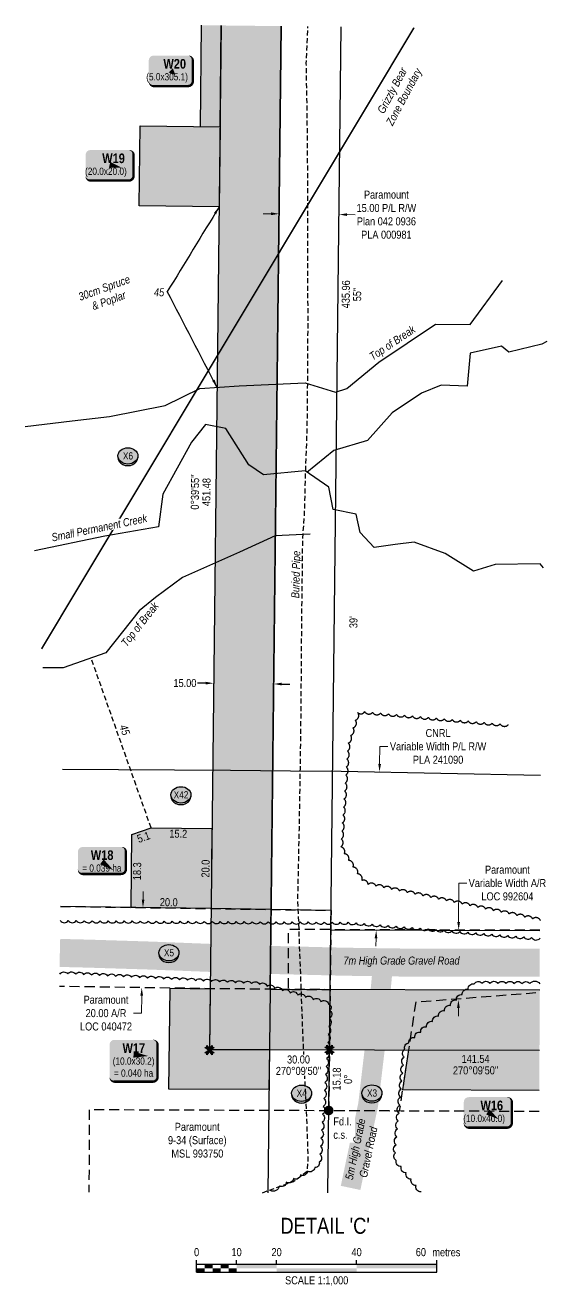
# Model space of a CAD drawing. Extents: x 521099 to 549685, y 6023217 to 6034691.
# Drawn here: x 540025 to 540686, y 6029011 to 6030585 of the extents above; entities that cross this region are included whole.
import ezdxf
from ezdxf.enums import TextEntityAlignment as Align

# ---------------------------------------------------------------- set-up
doc = ezdxf.new("R2010")
doc.units = 0
doc.header["$LTSCALE"] = 5
doc.header["$PDSIZE"] = 0.5
for name, pattern in [('0', [1, 1, 0]), ('DASHDOT2', [12.7, 6.35, -3.175, 0, -3.175]), ('foc-ACCESSROAD', [3.75, 2.5, -1.25]), ('foc-TIELINE', [1.875, 1.25, -0.625]), ('UG_PIPE', [1.875, 1.25, -0.625])]:
    doc.linetypes.add(name, pattern=pattern)
doc.layers.get('Defpoints').update_dxf_attribs({"color": 9})
for name, color, linetype in [('AS-PIPE-UG', 44, 'UG_PIPE'), ('AS-PIPE-UG-T', 44, 'Continuous'), ('AS-ROADS', 254, 'Continuous'), ('AS-WILDLIFE', 131, 'DASHDOT2'), ('DETAIL-T', 7, 'Continuous'), ('F-AR', 190, 'foc-ACCESSROAD'), ('F-RW', 190, 'Continuous'), ('F-WS', 190, 'foc-ACCESSROAD'), ('L-BD', 7, 'Continuous'), ('L-MON', 1, 'Continuous'), ('L-MON-T', 1, 'Continuous'), ('P-CROSSINGS', 250, 'Continuous'), ('P-PROPOSED', 10, 'Continuous'), ('P-PROPOSED-H', 21, 'Continuous'), ('P-TEMP-BLOCKS', 250, 'Continuous'), ('P-TEMP-H', 41, 'Continuous'), ('P-TEMP_WORKSPACE', 46, 'Continuous'), ('P-TXT', 4, 'Continuous'), ('T-BUSH', 110, '0'), ('T-BUSH-T', 110, 'Continuous'), ('T-CREEK', 160, 'Continuous'), ('T-SLOPE', 48, 'Continuous'), ('T-TIE', 201, 'foc-TIELINE'), ('T-WATER-T', 170, 'Continuous')]:
    doc.layers.add(name, color=color, linetype=linetype)
for name, color, linetype, lineweight in [('F-AR-T', 190, 'Continuous', 9), ('F-RW-T', 190, 'Continuous', 9), ('F-WS-T', 190, 'Continuous', 9), ('P-TEMP-T', 46, 'Continuous', 18), ('T-TEXT', 48, 'Continuous', 18), ('T-TIE-T', 201, 'Continuous', 18)]:
    doc.layers.add(name, color=color, linetype=linetype, lineweight=lineweight)
doc.styles.add('240', font='ARIALN.TTF', dxfattribs={"height": 30})
doc.styles.add('80', font='ARIALN.TTF', dxfattribs={"height": 10})
doc.styles.add('80CG', font='ARIALN.TTF', dxfattribs={"height": 10})
doc.styles.add('80L', font='ARIALN.TTF', dxfattribs={"height": 10})
doc.styles.add('80LS', font='ARIALNI.TTF', dxfattribs={"height": 10})
doc.styles.add('BOLD', font='ARIALNB.TTF')
doc.styles.add('Crossing', font='ARIALN.TTF', dxfattribs={"height": 10})
doc.styles.add('foc-LtypeFont', font='ARIALN.TTF', dxfattribs={"height": 7.35})
doc.linetypes.add('foc-TOPO-flowdirection-NOLINE', pattern='A,0,[">",foc-LtypeFont,S=0.3,R=0,X=0,Y=-0.945],-20,[">",foc-LtypeFont,S=0.3,R=0,X=0,Y=-0.945],0', length=20)
doc.dimstyles.new('Compass 5 000', dxfattribs={"dimscale": 5, "dimtxt": 9, "dimasz": 2, "dimexe": 0.2, "dimexo": 0.0625, "dimgap": 0.5, "dimtad": 0, "dimtih": 1, "dimtoh": 1, "dimzin": 0, "dimdsep": 46, "dimtxsty": '80CG', "dimcen": 0.1, "dimse1": 1, "dimse2": 1, "dimclrd": 256, "dimclrt": 256, "dimaunit": 1, "dimadec": 4, "dimazin": 0, "dimtfac": 0.06, "dimtofl": 0, "dimtmove": 0, "dimatfit": 1, "dimfxl": 0.2, "dimtolj": 1, "dimtzin": 0, "dimlwd": -1, "dimarcsym": 0})

# ---------------------------------------------------------------- blocks, each defined once
blk = doc.blocks.new('*U797')
h = blk.add_hatch(color=191)
edge = h.paths.add_edge_path()
edge.add_line((-24, -19.6), (24, -19.6))
edge.add_arc((24, -13.6), 6, 270, 360)
edge.add_line((30, -13.6), (30, 12.5))
edge.add_arc((24, 12.5), 6, 0, 90)
edge.add_line((24, 18.5), (-24, 18.5))
edge.add_arc((-24, 12.5), 6, 90, 180)
edge.add_line((-30, 12.5), (-30, -13.6))
edge.add_arc((-24, -13.6), 6, 180, 270)
at = {"color": 250, "flags": 128}
blk.add_lwpolyline([(-24, -19.6, 3, 3, 0), (24, -19.6, 3, 3, 0.414214), (30, -13.6, 3, 3, 0), (30, 12.5, 3, 0, 0.414214), (24, 18.5, 0, 0, 0), (-24, 18.5, 0, 0, 0.414214), (-30, 12.5, 0, 0, 0), (-30, -13.6, 0, 3, 0.414214)], format="xyseb", close=True, dxfattribs=at)
at = {"flags": 128}
blk.add_lwpolyline([(13.4, -9, 0, 7.5, 0), (0, 0, 0, 0, 0)], format="xyseb", dxfattribs=at)
at = {"color": 250}
for tag, p, height, style in [('TEMP_AREA_W1_001', (-9.2, 2.2), 12, 'BOLD'), ('ENTER_TEXT_001', (-30.7, -12.5), 9, '80')]:
    blk.add_attdef(tag, p, '', height=height, dxfattribs=dict(at, style=style))
blk = doc.blocks.new('*U796')
h = blk.add_hatch(color=191)
edge = h.paths.add_edge_path()
edge.add_line((-24, -33.7), (24, -33.7))
edge.add_arc((24, -27.7), 6, 270, 360)
edge.add_line((30, -27.7), (30, 12.5))
edge.add_arc((24, 12.5), 6, 0, 90)
edge.add_line((24, 18.5), (-24, 18.5))
edge.add_arc((-24, 12.5), 6, 90, 180)
edge.add_line((-30, 12.5), (-30, -27.7))
edge.add_arc((-24, -27.7), 6, 180, 270)
at = {"color": 250, "flags": 128}
blk.add_lwpolyline([(-24, -33.7, 3, 3, 0), (24, -33.7, 3, 3, 0.414214), (30, -27.7, 3, 3, 0), (30, 12.5, 3, 0, 0.414214), (24, 18.5, 0, 0, 0), (-24, 18.5, 0, 0, 0.414214), (-30, 12.5, 0, 0, 0), (-30, -27.7, 0, 3, 0.414214)], format="xyseb", close=True, dxfattribs=at)
at = {"flags": 128}
blk.add_lwpolyline([(18.2, -1.7, 0, 7.5, 0), (0, 0, 0, 0, 0)], format="xyseb", dxfattribs=at)
at = {"color": 250}
for tag, p, height, style in [('TEMP_AREA_W1_001', (-9.2, 2.2), 12, 'BOLD'), ('ENTER_TEXT_001', (-30.7, -12.5), 9, '80')]:
    blk.add_attdef(tag, p, '', height=height, dxfattribs=dict(at, style=style))
blk = doc.blocks.new('*U795')
h = blk.add_hatch(color=191)
edge = h.paths.add_edge_path()
edge.add_line((-24, -15.2), (24, -15.2))
edge.add_arc((24, -9.2), 6, 270, 360)
edge.add_line((30, -9.2), (30, 12.5))
edge.add_arc((24, 12.5), 6, 0, 90)
edge.add_line((24, 18.5), (-24, 18.5))
edge.add_arc((-24, 12.5), 6, 90, 180)
edge.add_line((-30, 12.5), (-30, -9.2))
edge.add_arc((-24, -9.2), 6, 180, 270)
at = {"color": 250, "flags": 128}
blk.add_lwpolyline([(-24, -15.2, 3, 3, 0), (24, -15.2, 3, 3, 0.414214), (30, -9.2, 3, 3, 0), (30, 12.5, 3, 0, 0.414214), (24, 18.5, 0, 0, 0), (-24, 18.5, 0, 0, 0.414214), (-30, 12.5, 0, 0, 0), (-30, -9.2, 0, 3, 0.414214)], format="xyseb", close=True, dxfattribs=at)
at = {"flags": 128}
blk.add_lwpolyline([(14.2, -10.5, 0, 7.5, 0), (0, 0, 0, 0, 0)], format="xyseb", dxfattribs=at)
at = {"color": 250}
for tag, p, height, style in [('TEMP_AREA_W1_001', (-9.2, 2.2), 12, 'BOLD'), ('ENTER_TEXT_001', (-30.7, -12.5), 9, '80')]:
    blk.add_attdef(tag, p, '', height=height, dxfattribs=dict(at, style=style))
blk = doc.blocks.new('*U799')
h = blk.add_hatch(color=191)
edge = h.paths.add_edge_path()
edge.add_line((-24, -19.6), (24, -19.6))
edge.add_arc((24, -13.6), 6, 270, 360)
edge.add_line((30, -13.6), (30, 12.5))
edge.add_arc((24, 12.5), 6, 0, 90)
edge.add_line((24, 18.5), (-24, 18.5))
edge.add_arc((-24, 12.5), 6, 90, 180)
edge.add_line((-30, 12.5), (-30, -13.6))
edge.add_arc((-24, -13.6), 6, 180, 270)
at = {"color": 250, "flags": 128}
blk.add_lwpolyline([(-24, -19.6, 3, 3, 0), (24, -19.6, 3, 3, 0.414214), (30, -13.6, 3, 3, 0), (30, 12.5, 3, 0, 0.414214), (24, 18.5, 0, 0, 0), (-24, 18.5, 0, 0, 0.414214), (-30, 12.5, 0, 0, 0), (-30, -13.6, 0, 3, 0.414214)], format="xyseb", close=True, dxfattribs=at)
at = {"flags": 128}
blk.add_lwpolyline([(15, -3.6, 0, 7.5, 0), (0, 0, 0, 0, 0)], format="xyseb", dxfattribs=at)
at = {"color": 250}
for tag, p, height, style in [('TEMP_AREA_W1_001', (-9.2, 2.2), 12, 'BOLD'), ('ENTER_TEXT_001', (-30.7, -12.5), 9, '80')]:
    blk.add_attdef(tag, p, '', height=height, dxfattribs=dict(at, style=style))
blk = doc.blocks.new('xing2')
h = blk.add_hatch(color=50)
h.dxf.hatch_style = 1
edge = h.paths.add_edge_path()
edge.add_ellipse((0, 0), major_axis=(-12.5, 0), ratio=0.816297, start_angle=0, end_angle=360)
h = blk.add_hatch(color=250)
h.dxf.hatch_style = 1
edge = h.paths.add_edge_path()
edge.add_ellipse((0, -2), major_axis=(-12.5, 0), ratio=0.816297, start_angle=0, end_angle=180)
edge.add_line((12.5, -2), (12.5, 0))
edge.add_ellipse((0, 0), major_axis=(-12.5, 0), ratio=0.816297, start_angle=0, end_angle=180, ccw=False)
edge.add_line((-12.5, 0), (-12.5, -2))
at = {"color": 250}
blk.add_ellipse((0, 0), major_axis=(-12.5, 0), ratio=0.816297, dxfattribs=at)
blk.add_ellipse((0, -2), major_axis=(-12.5, 0), ratio=0.816297, start_param=0, end_param=3.141593, dxfattribs=at)
at = {"color": 250, "style": 'Crossing'}
blk.add_attdef('CROSSING', text='', height=9, dxfattribs=at).set_placement((0.1, 0), align=Align.MIDDLE_CENTER)
at = {"color": 250, "style": 'Crossing', "flags": 1}
for tag, p in [('OWNER', (0.1, -12.5)), ('DESCRIPTION', (0.1, -25.8)), ('LOCATION', (0.1, -39.3)), ('DWG_REF', (0.1, -52.8))]:
    blk.add_attdef(tag, text='', height=9, dxfattribs=at).set_placement(p, align=Align.MIDDLE_CENTER)
blk = doc.blocks.new('TEMP')
h = blk.add_hatch(color=255)
h.dxf.hatch_style = 1
h.paths.add_polyline_path([(-1.15, -0.67), (-0.67, -0.67), (-0.67, -1.15), (0, -0.25), (0.67, -1.15), (0.67, -0.67), (1.15, -0.67), (0.25, 0), (1.15, 0.67), (0.67, 0.67), (0.67, 1.15), (0, 0.25), (-0.67, 1.15), (-0.67, 0.67), (-1.15, 0.67), (-0.25, 0)])
h = blk.add_hatch(color=1)
h.dxf.hatch_style = 1
h.paths.add_polyline_path([(0, 0.08), (-0.57, 0.85), (-0.57, 0.57), (-0.85, 0.57), (-0.08, 0), (-0.85, -0.57), (-0.57, -0.57), (-0.57, -0.85), (0, -0.08), (0.57, -0.85), (0.57, -0.57), (0.85, -0.57), (0.08, 0), (0.85, 0.57), (0.57, 0.57), (0.57, 0.85)])
at = {"color": 1}
for p, q in [((-0.08, 0), (0.08, 0)), ((0, 0.08), (0, -0.08))]:
    blk.add_line(p, q, dxfattribs=at)
at = {"color": 255, "flags": 128}
blk.add_lwpolyline([(-0.25, 0), (-1.15, 0.67), (-0.67, 0.67), (-0.67, 1.15), (0, 0.25), (0.67, 1.15), (0.67, 0.67), (1.15, 0.67), (0.25, 0), (1.15, -0.67), (0.67, -0.67), (0.67, -1.15), (0, -0.25), (-0.67, -1.15), (-0.67, -0.67), (-1.15, -0.67)], close=True, dxfattribs=at)
at = {"color": 1, "flags": 128}
blk.add_lwpolyline([(-0.08, 0), (-0.85, 0.57), (-0.57, 0.57), (-0.57, 0.85), (0, 0.08), (0.57, 0.85), (0.57, 0.57), (0.85, 0.57), (0.08, 0), (0.85, -0.57), (0.57, -0.57), (0.57, -0.85), (0, -0.08), (-0.57, -0.85), (-0.57, -0.57), (-0.85, -0.57)], close=True, dxfattribs=at)
blk = doc.blocks.new('fdia')
at = {"color": 255, "const_width": 1}
blk.add_lwpolyline([(-0.5, 0, 1), (0.5, 0, 1)], format="xyb", close=True, dxfattribs=at)
blk = doc.blocks.new('Fdiaa')
blk.add_blockref('fdia', (0, 0))
blk = doc.blocks.new('fdib')
at = {"color": 1, "const_width": 1.6}
blk.add_lwpolyline([(-0.4, 0, 1), (0.4, 0, 1)], format="xyb", close=True, dxfattribs=at)
at = {"color": 1}
blk.add_circle((0, 0), 0.8, dxfattribs=at)
blk = doc.blocks.new('Fdibb')
blk.add_blockref('fdib', (0, 0))
blk = doc.blocks.new('fdicc')
for name in ['Fdibb', 'Fdiaa']:
    blk.add_blockref(name, (0, 0))
blk = doc.blocks.new('FDI')
blk.add_blockref('fdicc', (0, 0))
blk = doc.blocks.new('*D794')
at = {"layer": 'Defpoints', "color": 0, "linetype": 'Continuous', "transparency": 16777216}
for p in [(540417.6, 6030348.7), (540341.6, 6030263.5), (540416.6, 6030262.6)]:
    blk.add_point(p, dxfattribs=at)
at = {"layer": 'F-RW-T', "transparency": 16777216}
for p, q in [((540332.6, 6030349.7), (540322.6, 6030349.8)), ((540427.6, 6030348.6), (540437.6, 6030348.5))]:
    blk.add_line(p, q, dxfattribs=at)
at = {"layer": 'F-RW-T', "linetype": 'Continuous', "transparency": 16777216}
for points in [[(540332.6, 6030351.4), (540332.6, 6030348), (540342.6, 6030349.6)], [(540427.6, 6030350.3), (540427.5, 6030346.9), (540417.6, 6030348.7)]]:
    blk.add_solid(points, dxfattribs=at)
at = {"layer": 'F-RW-T', "linetype": 'Continuous', "transparency": 16777216, "insert": (540476.6, 6030348.5), "char_height": 10, "attachment_point": 5, "style": '80CG'}
blk.add_mtext('\\A1;Paramount\\P15.00 P/L R/W\\PPlan 042 0936\\PPLA 000981', dxfattribs=at)
blk = doc.blocks.new('*D798')
at = {"layer": 'Defpoints', "color": 0, "linetype": 'Continuous', "transparency": 16777216}
for p in [(540142.5, 6029483.8), (540141, 6029383.8), (540171, 6029383.4)]:
    blk.add_point(p, dxfattribs=at)
at = {"layer": 'F-AR-T', "transparency": 16777216}
for p, q in [((540172.6, 6029493.3), (540172.8, 6029503.3)), ((540170.9, 6029373.4), (540170.6, 6029351.6)), ((540170.6, 6029351.6), (540160.6, 6029351.6))]:
    blk.add_line(p, q, dxfattribs=at)
at = {"layer": 'F-AR-T', "linetype": 'Continuous', "transparency": 16777216}
for points in [[(540171, 6029493.4), (540174.3, 6029493.3), (540172.5, 6029483.3)], [(540169.2, 6029373.4), (540172.6, 6029373.4), (540171, 6029383.4)]]:
    blk.add_solid(points, dxfattribs=at)
at = {"layer": 'F-AR-T', "linetype": 'Continuous', "transparency": 16777216, "insert": (540126.3, 6029351.6), "char_height": 10, "attachment_point": 5, "style": '80CG'}
blk.add_mtext('\\A1;Paramount\\P20.00 A/R\\PLOC 040472', dxfattribs=at)
blk = doc.blocks.new('*U800')
h = blk.add_hatch(color=191)
edge = h.paths.add_edge_path()
edge.add_line((-21.5, -19.6), (21.5, -19.6))
edge.add_arc((21.5, -13.6), 6, 270, 360)
edge.add_line((27.5, -13.6), (27.5, 12.5))
edge.add_arc((21.5, 12.5), 6, 0, 90)
edge.add_line((21.5, 18.5), (-21.5, 18.5))
edge.add_arc((-21.5, 12.5), 6, 90, 180)
edge.add_line((-27.5, 12.5), (-27.5, -13.6))
edge.add_arc((-21.5, -13.6), 6, 180, 270)
at = {"color": 250, "flags": 128}
blk.add_lwpolyline([(-21.5, -19.6, 3, 3, 0), (21.5, -19.6, 3, 3, 0.414214), (27.5, -13.6, 3, 3, 0), (27.5, 12.5, 3, 0, 0.414214), (21.5, 18.5, 0, 0, 0), (-21.5, 18.5, 0, 0, 0.414214), (-27.5, 12.5, 0, 0, 0), (-27.5, -13.6, 0, 3, 0.414214)], format="xyseb", close=True, dxfattribs=at)
at = {"flags": 128}
blk.add_lwpolyline([(5.6, -5.8, 0, 7.5, 0), (0, 0, 0, 0, 0)], format="xyseb", dxfattribs=at)
at = {"color": 250}
for tag, p, height, style in [('TEMP_AREA_W1_001', (-9.2, 2.2), 12, 'BOLD'), ('ENTER_TEXT_001', (-30.7, -12.5), 9, '80')]:
    blk.add_attdef(tag, p, '', height=height, dxfattribs=dict(at, style=style))
blk = doc.blocks.new('*D801')
at = {"layer": 'Defpoints', "color": 0, "linetype": 'Continuous', "transparency": 16777216}
for p in [(540260.8, 6029763.5), (540261, 6029773.3), (540335.9, 6029772.4)]:
    blk.add_point(p, dxfattribs=at)
at = {"layer": 'P-TXT', "transparency": 16777216}
for p, q in [((540250.8, 6029763.6), (540240.8, 6029763.7)), ((540345.8, 6029762.5), (540355.8, 6029762.4))]:
    blk.add_line(p, q, dxfattribs=at)
at = {"layer": 'P-TXT', "linetype": 'Continuous', "transparency": 16777216}
for points in [[(540250.9, 6029765.3), (540250.8, 6029762), (540260.8, 6029763.5)], [(540345.8, 6029764.2), (540345.8, 6029760.8), (540335.8, 6029762.6)]]:
    blk.add_solid(points, dxfattribs=at)
at = {"layer": 'P-TXT', "linetype": 'Continuous', "transparency": 16777216, "insert": (540224.9, 6029763.7), "char_height": 10, "attachment_point": 5, "style": '80CG'}
blk.add_mtext('\\A1;15.00', dxfattribs=at)
blk = doc.blocks.new('*D802')
at = {"layer": 'Defpoints', "color": 0, "linetype": 'Continuous', "transparency": 16777216}
for p in [(540546.1, 6029455.4), (540566.9, 6029455.4), (540545.9, 6029368.1)]:
    blk.add_point(p, dxfattribs=at)
at = {"layer": 'F-AR-T', "transparency": 16777216}
for p, q in [((540566.9, 6029465.4), (540567, 6029514)), ((540567, 6029514), (540577, 6029514)), ((540566.6, 6029358), (540566.6, 6029348))]:
    blk.add_line(p, q, dxfattribs=at)
at = {"layer": 'F-AR-T', "linetype": 'Continuous', "transparency": 16777216}
for points in [[(540565.2, 6029465.4), (540568.6, 6029465.4), (540566.9, 6029455.4)], [(540564.9, 6029358), (540568.3, 6029358), (540566.6, 6029368)]]:
    blk.add_solid(points, dxfattribs=at)
at = {"layer": 'F-AR-T', "linetype": 'Continuous', "transparency": 16777216, "insert": (540627.8, 6029514), "char_height": 10, "attachment_point": 5, "style": '80CG'}
blk.add_mtext('\\A1;Paramount\\PVariable Width A/R\\PLOC 992604', dxfattribs=at)
blk = doc.blocks.new('*U320')
at = {"color": 0}
for p, q in [((-150, 0), (-150, 15)), ((-150, 10), (150.2, 10)), ((-150, 0), (150.2, 0)), ((-100, 10), (-100, 15)), ((-50, 10), (-50, 15)), ((50, 10), (50, 15)), ((150.2, 0), (150.2, 15))]:
    blk.add_line(p, q, dxfattribs=at)
for points in [[(-150, 5), (-140, 5), (-150, 0), (-140, 0)], [(-140, 10), (-130, 10), (-140, 5), (-130, 5)], [(-130, 5), (-120, 5), (-130, 0), (-120, 0)], [(-120, 10), (-110, 10), (-120, 5), (-110, 5)], [(-110, 5), (-100, 5), (-110, 0), (-100, 0)], [(-100, 10), (-50, 10), (-100, 5), (-50, 5)], [(-50, 5), (50, 5), (-50, 0), (50, 0)], [(50, 10), (150.2, 10), (50, 5), (150.2, 5)]]:
    blk.add_solid(points, dxfattribs=at)
at = {"color": 0, "style": '80'}
blk.add_text('metres', height=10, dxfattribs=at).set_placement((162.2, 20), align=Align.CENTER)
at = {"color": 0, "char_height": 10, "style": '80'}
for s, insert, attachment_point in [('0', (-150, 30.2), 2), ('10', (-100, 30.2), 2), ('20', (-50, 30.2), 2), ('40', (50, 30.2), 2), ('60', (136.7, 30.2), 3), ('SCALE 1:1,000', (0.1, -5), 2)]:
    blk.add_mtext(s, dxfattribs=dict(at, insert=insert, attachment_point=attachment_point))
blk = doc.blocks.new('*D942')
at = {"layer": 'Defpoints', "color": 0, "transparency": 16777216}
for p in [(540466, 6029652.9), (540468, 6029652.9), (540461.9, 6029455.2)]:
    blk.add_point(p, dxfattribs=at)
at = {"layer": 'F-RW-T', "transparency": 16777216}
for p, q in [((540468.2, 6029662.9), (540468.6, 6029684.6)), ((540468.6, 6029684.6), (540478.6, 6029684.6)), ((540463.7, 6029445.1), (540463.5, 6029435.1))]:
    blk.add_line(p, q, dxfattribs=at)
for points in [[(540466.5, 6029662.9), (540469.9, 6029662.8), (540468, 6029652.9)], [(540462, 6029445.2), (540465.3, 6029445.1), (540463.9, 6029455.1)]]:
    blk.add_solid(points, dxfattribs=at)
at = {"layer": 'F-RW-T', "transparency": 16777216, "insert": (540541.2, 6029684.6), "char_height": 10, "attachment_point": 5, "style": '80CG'}
blk.add_mtext('\\A1;CNRL\\PVariable Width P/L R/W\\PPLA 241090', dxfattribs=at)

msp = doc.modelspace()

# ---------------------------------------------------------------- hatches: boundary and pattern name
at = {"layer": 'P-TEMP-H'}
h = msp.add_hatch(color=256, dxfattribs=at)
h.dxf.hatch_style = 1
h.paths.add_polyline_path([(540270.373, 6030584.813), (540245.387, 6030585.103), (540243.92, 6030458.643), (540268.905, 6030458.353)])
h = msp.add_hatch(color=256, dxfattribs=at)
h.dxf.hatch_style = 1
h.paths.add_polyline_path([(540267.745, 6030358.412), (540167.804, 6030359.572), (540168.964, 6030459.513), (540268.905, 6030458.353)])
h = msp.add_hatch(color=256, dxfattribs=at)
h.dxf.hatch_style = 1
h.paths.add_polyline_path([(540257.577, 6029482.175), (540157.636, 6029483.335), (540158.694, 6029574.516), (540182.684, 6029582.999), (540258.737, 6029582.117)])
h = msp.add_hatch(color=256, dxfattribs=at)
h.dxf.hatch_style = 1
h.paths.add_polyline_path([(540256.416, 6029382.159), (540255.537, 6029306.357), (540330.5, 6029306.142), (540329.92, 6029256.17), (540204.981, 6029256.528), (540206.447, 6029382.888)])
h = msp.add_hatch(color=256, dxfattribs=at)
h.dxf.hatch_style = 1
h.paths.add_polyline_path([(540667.69, 6029255.201), (540667.874, 6029305.176), (540504.658, 6029305.644), (540497.101, 6029255.691)])

# ---------------------------------------------------------------- linework, layer by layer
at = {"layer": 'AS-PIPE-UG', "flags": 128}
msp.add_lwpolyline([(540321.704, 6029127.444), (540360.599, 6029141.512), (540377.784, 6029154.282), (540379.084, 6029171.237), (540377.074, 6029222.427), (540372.574, 6029319.877), (540366.009, 6029495.162), (540367.889, 6029580.757), (540369.134, 6029656.622), (540370.059, 6029727.952), (540370.904, 6029838.342), (540372.159, 6029943.997), (540374.389, 6029975.207), (540375.554, 6030022.422), (540377.749, 6030082.042), (540378.254, 6030131.277), (540378.804, 6030220.727), (540378.369, 6030289.377), (540378.594, 6030373.582), (540377.709, 6030472.907), (540376.579, 6030537.367), (540378.483, 6030583.558)], dxfattribs=at)
at = {"layer": 'AS-ROADS', "flags": 128}
for points, const_width in [([(540068.654, 6029426.791), (540104.964, 6029425.892), (540182.749, 6029423.447), (540263.579, 6029420.322), (540343.344, 6029417.762), (540425.454, 6029415.792), (540511.459, 6029414.567), (540608.989, 6029414.667), (540668.278, 6029414.66)], 34.982), ([(540472.739, 6029415.872), (540464.284, 6029325.547), (540453.889, 6029237.567), (540431.909, 6029133.397)], 24.987)]:
    msp.add_lwpolyline(points, dxfattribs=dict(at, const_width=const_width))
at = {"layer": 'AS-WILDLIFE', "const_width": 1.999, "flags": 128}
msp.add_lwpolyline([(540045.812, 6029806.435), (540511.162, 6030582.018)], dxfattribs=at)
at = {"layer": 'F-AR', "flags": 128}
msp.add_lwpolyline([(540069.5, 6029484.843), (540407.483, 6029479.915), (540406.334, 6029380.887), (540256.416, 6029382.159), (540206.447, 6029382.888), (540068.043, 6029384.906)], dxfattribs=at)
at = {"layer": 'F-RW', "flags": 128}
msp.add_lwpolyline([(540403.389, 6029127.143), (540420.285, 6030583.073)], dxfattribs=at)
at = {"layer": 'F-RW'}
for points in [[(540072.002, 6029656.426), (540281.679, 6029654.884), (540356.634, 6029654.335), (540420.28, 6029653.866), (540669.142, 6029648.71)], [(540668.425, 6029454.571), (540407.198, 6029455.33), (540407.483, 6029479.915), (540257.77, 6029482.175), (540069.5, 6029484.843)]]:
    msp.add_lwpolyline(points, dxfattribs=at)
at = {"layer": 'F-WS', "flags": 128}
msp.add_lwpolyline([(540105.389, 6029230.839), (540105.01, 6029128.244)], dxfattribs=at)
at = {"layer": 'P-PROPOSED', "flags": 128}
msp.add_lwpolyline([(540668.151, 6029380.137), (540331.37, 6029381.101), (540345.329, 6030583.943)], dxfattribs=at)
at = {"layer": 'P-TEMP_WORKSPACE', "flags": 128}
for points in [[(540245.387, 6030585.103), (540243.92, 6030458.643), (540268.905, 6030458.353), (540270.373, 6030584.813)], [(540406.019, 6029305.497), (540405.459, 6029305.498)], [(540667.69, 6029255.201), (540497.101, 6029255.691), (540504.658, 6029305.644), (540667.874, 6029305.176)]]:
    msp.add_lwpolyline(points, dxfattribs=at)
for points in [[(540267.745, 6030358.412), (540167.804, 6030359.572), (540168.964, 6030459.513), (540268.905, 6030458.353)], [(540257.577, 6029482.175), (540157.636, 6029483.335), (540158.694, 6029574.516), (540182.684, 6029582.999), (540258.737, 6029582.117)], [(540257.577, 6029482.175), (540157.636, 6029483.335), (540158.694, 6029574.516), (540182.684, 6029582.999), (540258.737, 6029582.117)], [(540256.416, 6029382.159), (540255.537, 6029306.357), (540330.5, 6029306.142), (540329.92, 6029256.17), (540204.981, 6029256.528), (540206.447, 6029382.888)]]:
    msp.add_lwpolyline(points, close=True, dxfattribs=at)
at = {"layer": 'T-BUSH', "flags": 128}
msp.add_lwpolyline([(540669.076, 6029467.233, 0.52056705), (540659.293, 6029469.282, 0.52056705), (540649.511, 6029471.331, 0.52056705), (540639.728, 6029473.38, 0.52056705), (540629.946, 6029475.428, 0.52056705), (540620.163, 6029477.477, 0.52056705), (540610.381, 6029479.526, 0.52056705), (540600.598, 6029481.575, 0.52056705), (540590.816, 6029483.624, 0.52056705), (540581.033, 6029485.673, 0.52056705), (540571.251, 6029487.722, 0.52056705), (540561.468, 6029489.771, 0.52056705), (540551.686, 6029491.82, 0.52056705), (540541.903, 6029493.869, 0.52056705), (540532.12, 6029495.918, 0.52056705), (540522.338, 6029497.967, 0.52056705), (540512.555, 6029500.016, 0.52056705), (540502.773, 6029502.065, 0.52056705), (540492.99, 6029504.114, 0.52056705), (540483.208, 6029506.163, 0.52056705), (540473.425, 6029508.212, 0.52056705), (540463.643, 6029510.261, 0.52056705), (540453.86, 6029512.31, 0.52056705), (540446.018, 6029517.216, 0.52056705), (540440.508, 6029525.555, 0.52056705), (540434.998, 6029533.893, 0.52056705), (540429.488, 6029542.232, 0.52056705), (540423.978, 6029550.571, 0.52056705), (540419.575, 6029559.201, 0.52056705), (540420.271, 6029569.171, 0.52056705), (540420.968, 6029579.142, 0.52056705), (540421.664, 6029589.112, 0.52056705), (540422.36, 6029599.083, 0.52056705), (540423.057, 6029609.053, 0.52056705), (540423.753, 6029619.024, 0.52056705), (540424.45, 6029628.994, 0.52056705), (540425.146, 6029638.965, 0.52056705), (540425.843, 6029648.935, 0.52056705), (540426.539, 6029658.906, 0.52056705), (540427.235, 6029668.876, 0.52056705), (540427.932, 6029678.847, 0.52056705), (540428.965, 6029688.754, 0.52056705), (540431.942, 6029698.295, 0.52056705), (540434.919, 6029707.837, 0.52056705), (540437.895, 6029717.378, 0.52056705), (540440.872, 6029726.919, 0.52056705), (540449.46, 6029728.066, 0.52056705), (540459.414, 6029727.168, 0.52056705), (540469.368, 6029726.27, 0.52056705), (540479.323, 6029725.373, 0.52056705), (540489.277, 6029724.475, 0.52056705), (540499.232, 6029723.577, 0.52056705), (540509.186, 6029722.679, 0.52056705), (540519.14, 6029721.781, 0.52056705), (540529.095, 6029720.883, 0.52056705), (540539.049, 6029719.985, 0.52056705), (540549.004, 6029719.087, 0.52056705), (540558.958, 6029718.19, 0.52056705), (540568.912, 6029717.292, 0.52056705), (540578.867, 6029716.394, 0.52056705), (540588.821, 6029715.496, 0.52056705), (540598.776, 6029714.598, 0.52056705), (540608.73, 6029713.7, 0.52056705), (540618.684, 6029712.802, 0.52056705), (540628.959, 6029711.876, 0.52056705)], format="xyb", dxfattribs=at)
at = {"layer": 'T-BUSH', "linetype": 'Continuous', "flags": 128}
for points in [[(540069.216, 6029467.195, 0.52056705), (540079.211, 6029467.138, 0.52056705), (540089.206, 6029467.08, 0.52056705), (540099.2, 6029467.022, 0.52056705), (540109.195, 6029466.965, 0.52056705), (540119.19, 6029466.907, 0.52056705), (540129.184, 6029466.85, 0.52056705), (540139.179, 6029466.792, 0.52056705), (540149.174, 6029466.735, 0.52056705), (540159.168, 6029466.677, 0.52056705), (540169.163, 6029466.62, 0.52056705), (540179.158, 6029466.562, 0.52056705), (540189.152, 6029466.505, 0.52056705), (540199.147, 6029466.447, 0.52056705), (540209.142, 6029466.389, 0.52056705), (540219.136, 6029466.332, 0.52056705), (540229.131, 6029466.274, 0.52056705), (540239.126, 6029466.217, 0.52056705), (540249.12, 6029466.159, 0.52056705), (540259.115, 6029466.102, 0.52056705), (540269.109, 6029466.044, 0.52056705), (540279.104, 6029465.987, 0.52056705), (540289.099, 6029465.929, 0.52056705), (540299.093, 6029465.872, 0.52056705), (540309.088, 6029465.814, 0.52056705), (540319.083, 6029465.756, 0.52056705), (540329.077, 6029465.699, 0.52056705), (540339.072, 6029465.641, 0.52056705), (540349.067, 6029465.584, 0.52056705), (540359.061, 6029465.526, 0.52056705), (540369.056, 6029465.469, 0.52056705), (540379.051, 6029465.411, 0.52056705), (540389.045, 6029465.354, 0.52056705), (540399.04, 6029465.296, 0.52056705), (540409.035, 6029465.239, 0.52056705), (540419.029, 6029465.181, 0.52056705), (540429.024, 6029465.123, 0.52056705), (540438.992, 6029464.473, 0.52056705), (540448.952, 6029463.636, 0.52056705), (540458.911, 6029462.799, 0.52056705), (540468.871, 6029461.962, 0.52056705), (540478.831, 6029461.125, 0.52056705), (540488.79, 6029460.288, 0.52056705), (540498.75, 6029459.451, 0.52056705), (540508.71, 6029458.614, 0.52056705), (540518.67, 6029457.777, 0.52056705), (540528.629, 6029456.94, 0.52056705), (540538.589, 6029456.103, 0.52056705), (540548.549, 6029455.266, 0.52056705), (540558.508, 6029454.429, 0.52056705), (540568.468, 6029453.591, 0.52056705), (540578.428, 6029452.754, 0.52056705), (540588.387, 6029451.917, 0.52056705), (540598.347, 6029451.08, 0.52056705), (540608.307, 6029450.243, 0.52056705), (540618.267, 6029449.406, 0.52056705), (540628.226, 6029448.569, 0.52056705), (540638.186, 6029447.732, 0.52056705), (540648.146, 6029446.895, 0.52056705), (540658.105, 6029446.058, 0.52056705), (540668.631, 6029445.173, 0.52056705)], [(540519.922, 6029128.578, -0.52056705), (540513.733, 6029136.427, -0.52056705), (540507.545, 6029144.275, -0.52056705), (540501.356, 6029152.124, -0.52056705), (540495.168, 6029159.972, -0.52056705), (540488.979, 6029167.821, -0.52056705), (540487.789, 6029177.15, -0.52056705), (540488.705, 6029187.102, -0.52056705), (540489.622, 6029197.055, -0.52056705), (540490.538, 6029207.008, -0.52056705), (540491.454, 6029216.96, -0.52056705), (540492.371, 6029226.913, -0.52056705), (540493.287, 6029236.866, -0.52056705), (540494.204, 6029246.819, -0.52056705), (540495.12, 6029256.771, -0.52056705), (540496.037, 6029266.724, -0.52056705), (540496.953, 6029276.677, -0.52056705), (540497.869, 6029286.629, -0.52056705), (540498.786, 6029296.582, -0.52056705), (540499.702, 6029306.535, -0.52056705), (540504.611, 6029314.486, -0.52056705), (540512.037, 6029321.176, -0.52056705), (540519.463, 6029327.865, -0.52056705), (540526.889, 6029334.555, -0.52056705), (540534.316, 6029341.244, -0.52056705), (540541.742, 6029347.934, -0.52056705), (540549.168, 6029354.623, -0.52056705), (540556.594, 6029361.312, -0.52056705), (540564.02, 6029368.002, -0.52056705), (540571.446, 6029374.691, -0.52056705), (540578.872, 6029381.381, -0.52056705), (540586.299, 6029388.07, -0.52056705), (540595.973, 6029388.843, -0.52056705), (540605.967, 6029388.772, -0.52056705), (540615.962, 6029388.701, -0.52056705), (540625.956, 6029388.629, -0.52056705), (540635.951, 6029388.558, -0.52056705), (540645.945, 6029388.487, -0.52056705), (540655.94, 6029388.416, -0.52056705), (540668.171, 6029388.329, -0.52056705)]]:
    msp.add_lwpolyline(points, format="xyb", dxfattribs=at)
at = {"layer": 'T-CREEK', "elevation": 4280.815, "flags": 128}
msp.add_lwpolyline([(540677.029, 6030190.286), (540670.864, 6030186.882), (540629.674, 6030177.052), (540620.429, 6030184.437), (540581.294, 6030175.692), (540577.459, 6030134.307), (540544.849, 6030135.492), (540520.354, 6030125.822), (540484.019, 6030101.297), (540452.939, 6030066.497), (540410.804, 6030053.932), (540377.129, 6030026.762)], dxfattribs=at)
at = {"layer": 'T-CREEK', "linetype": 'foc-TOPO-flowdirection-NOLINE', "elevation": 4280.815, "flags": 128}
msp.add_lwpolyline([(540677.029, 6030190.286), (540670.864, 6030186.882), (540629.674, 6030177.052), (540620.429, 6030184.437), (540581.294, 6030175.692), (540577.459, 6030134.307), (540544.849, 6030135.492), (540520.354, 6030125.822), (540484.019, 6030101.297), (540452.939, 6030066.497), (540410.804, 6030053.932), (540377.129, 6030026.762)], dxfattribs=at)
at = {"layer": 'T-CREEK', "linetype": 'foc-TOPO-flowdirection-NOLINE', "flags": 128}
msp.add_lwpolyline([(540672.845, 6029907.444), (540668.844, 6029912.517), (540612.664, 6029911.637), (540585.249, 6029903.447), (540550.134, 6029925.512), (540511.249, 6029939.557), (540487.474, 6029936.597), (540461.539, 6029932.817), (540443.949, 6029951.647), (540439.019, 6029974.577), (540410.169, 6029980.457), (540404.724, 6030008.452), (540375.244, 6030028.587), (540323.279, 6030023.862), (540304.909, 6030036.032), (540276.029, 6030081.372), (540250.424, 6030086.407), (540233.204, 6030064.342), (540197.354, 6029999.377), (540192.039, 6029958.827), (540124.915, 6029947.159), (540036.786, 6029928.983)], dxfattribs=at)
at = {"layer": 'T-CREEK', "flags": 128}
msp.add_lwpolyline([(540672.845, 6029907.444), (540668.844, 6029912.517), (540612.664, 6029911.637), (540585.249, 6029903.447), (540550.134, 6029925.512), (540511.249, 6029939.557), (540487.474, 6029936.597), (540461.539, 6029932.817), (540443.949, 6029951.647), (540439.019, 6029974.577), (540410.169, 6029980.457), (540404.724, 6030008.452), (540375.244, 6030028.587), (540323.279, 6030023.862), (540304.909, 6030036.032), (540276.029, 6030081.372), (540250.424, 6030086.407), (540233.204, 6030064.342), (540197.354, 6029999.377), (540192.039, 6029958.827), (540124.915, 6029947.159), (540036.786, 6029928.983)], dxfattribs=at)
at = {"layer": 'T-SLOPE', "flags": 128}
for points in [[(540025.365, 6030084.037), (540083.999, 6030091.312), (540130.829, 6030096.427), (540200.269, 6030110.212), (540243.649, 6030131.592), (540292.534, 6030134.637), (540375.149, 6030138.617), (540413.064, 6030126.952), (540427.256, 6030131.473), (540467.045, 6030164.253), (540537.893, 6030211.821), (540581.288, 6030211.269), (540621.488, 6030266.381)], [(540381.234, 6029949.697), (540337.584, 6029947.562), (540293.254, 6029927.022), (540221.974, 6029895.552), (540188.044, 6029870.757), (540167.844, 6029854.117), (540126.149, 6029801.537), (540072.814, 6029782.677), (540047.555, 6029782.776)]]:
    msp.add_lwpolyline(points, dxfattribs=at)
at = {"layer": 'T-TIE'}
msp.add_line((540182.684, 6029582.999), (540107.711, 6029795.017), dxfattribs=at)

# ---------------------------------------------------------------- block references
at = {"layer": 'DETAIL-T', "linetype": 'Continuous', "xscale": 0.99948145, "yscale": 0.99948145, "zscale": 0.99948145}
msp.add_blockref('*U320', (540389.441, 6029028.035), dxfattribs=at)
at = {"layer": 'L-MON', "color": 5, "xscale": 5, "yscale": 5, "zscale": 5}
msp.add_blockref('TEMP', (540255.526, 6029305.487), dxfattribs=at)
at = {"layer": 'P-CROSSINGS'}
for p, values in [((540153.669, 6030047.4), {'CROSSING': 'X6'}), ((540204.896, 6029426.971), {'CROSSING': 'X5'}), ((540370.692, 6029251.566), {'CROSSING': 'X4'}), ((540458.585, 6029251.851), {'CROSSING': 'X3'})]:
    msp.add_blockref('xing2', p, dxfattribs=at).add_auto_attribs(values)
at = {"layer": 'P-CROSSINGS', "color": 3, "xscale": 0.99948145, "yscale": 0.99948145, "zscale": 0.99948145}
msp.add_blockref('xing2', (540219.925, 6029624.169), dxfattribs=at).add_auto_attribs({'CROSSING': 'X42'})
at = {"layer": 'P-TEMP-BLOCKS', "xscale": 0.99948145, "yscale": 0.99948145, "zscale": 0.99948145}
msp.add_blockref('*U800', (540207.259, 6030528.705), dxfattribs=at).add_auto_attribs({'TEMP_AREA_W1_001': 'W20', 'ENTER_TEXT_001': '(5.0x305.1)'})
at = {"layer": 'P-TEMP-BLOCKS'}
for name, p, values in [('*U799', (540130.822, 6030410.744), {'TEMP_AREA_W1_001': 'W19', 'ENTER_TEXT_001': '(20.0x20.0)'}), ('*U797', (540603.342, 6029228.196), {'TEMP_AREA_W1_001': 'W16', 'ENTER_TEXT_001': '(10.0x40.0)'})]:
    msp.add_blockref(name, p, dxfattribs=at).add_auto_attribs(values)
ref = msp.add_blockref('*U795', (540121.191, 6029540.572), dxfattribs=at)
ref.add_attrib('TEMP_AREA_W1_001', 'W18', (540107.341, 6029542.918), dxfattribs={"layer": '0', "color": 250, "height": 12, "style": 'BOLD'})
ref.add_attrib('ENTER_TEXT_001', '= 0.039 ha', (540096.622, 6029528.218), dxfattribs={"layer": '0', "color": 250, "height": 9, "style": '80'})
ref = msp.add_blockref('*U796', (540160.802, 6029299.758), dxfattribs=at)
ref.add_attrib('TEMP_AREA_W1_001', 'W17', (540146.956, 6029302.002), dxfattribs={"layer": '0', "color": 250, "height": 12, "style": 'BOLD'})
ref.add_attrib('ENTER_TEXT_001', '(10.0x30.2)', (540134.726, 6029287.288), dxfattribs={"layer": '0', "color": 250, "height": 9, "style": '80'})
ref.add_attrib('ENTER_TEXT_002', '= 0.040 ha', (540136.233, 6029272.251), dxfattribs={"layer": '0', "color": 250, "height": 9, "style": '80'})

# ---------------------------------------------------------------- texts
at = {"layer": 'AS-PIPE-UG-T', "insert": (540357.664, 6029869.842), "char_height": 9.99481, "attachment_point": 1, "rotation": 88.58655, "style": '80L'}
msp.add_mtext_dynamic_manual_height_columns('{\\fArial Narrow|b0|i1|c0|p34;Buried Pipe}', width=59.00527, gutter_width=49.974, heights=[0], dxfattribs=at)
at = {"layer": 'AS-WILDLIFE', "insert": (540492.425, 6030499.009), "char_height": 10, "attachment_point": 5, "rotation": 61.899973, "style": '240'}
msp.add_mtext_dynamic_manual_height_columns('{\\fArial Narrow|b0|i1|c0|p34;Grizzly Bear\\PZone Boundary}', width=79.13138, gutter_width=224.883, heights=[0], dxfattribs=at)
at = {"layer": 'DETAIL-T', "color": 3, "insert": (540400.095, 6029085.953), "char_height": 19.9896, "width": 223.74194, "attachment_point": 5, "style": '80CG'}
msp.add_mtext("DETAIL 'C'", dxfattribs=at)
at = {"layer": 'F-WS-T', "insert": (540203.483, 6029214.661), "char_height": 9.99481, "width": 72.58622, "attachment_point": 1, "style": '80L'}
msp.add_mtext('\\pi8.7631;Paramount\\P\\pi0.27837;9-34 (Surface)\\P\\pi4.5361;MSL 993750', dxfattribs=at)
at = {"layer": 'L-BD', "linetype": 'Continuous', "style": '80L'}
for s, p in [('435.96', (540425.917, 6030249.136)), ("55''", (540440.158, 6030248.97)), ("39'", (540435.409, 6029839.748)), ('15.18', (540414.547, 6029269.358)), ('0°', (540428.788, 6029269.192))]:
    msp.add_text(s, height=9.9948, rotation=89.3321, dxfattribs=at).set_placement(p, align=Align.MIDDLE)
at = {"layer": 'L-BD', "style": '80L'}
for s, height, rotation, p in [('451.48', 9.9948, 89.3351, (540251.764, 6030002.172)), ('141.54', 9.9948, 0.1584, (540588.073, 6029294.395)), ("270°09'50''", 9.99481, 0.1584, (540588.113, 6029280.153))]:
    msp.add_text(s, height=height, rotation=rotation, dxfattribs=at).set_placement(p, align=Align.MIDDLE)
at = {"layer": 'L-BD', "insert": (540232.46, 6030002.341), "char_height": 9.9948, "width": 44.46663, "attachment_point": 2, "rotation": 89.3351, "style": '80L'}
msp.add_mtext("0°39'55''", dxfattribs=at)
at = {"layer": 'P-TEMP-T', "linetype": 'Continuous', "style": '80L'}
for s, rotation, p in [('5.1', 19.474305, (540173.224, 6029571.29)), ('15.2', 359.335126, (540216.618, 6029575.655)), ('20.0', 89.335126, (540250.646, 6029532.061)), ('18.3', 89.335126, (540165.142, 6029528.781)), ('20.0', 359.246909, (540204.738, 6029490.132))]:
    msp.add_text(s, height=9.9948, rotation=rotation, dxfattribs=at).set_placement(p, align=Align.MIDDLE)
at = {"layer": 'T-BUSH-T', "insert": (540122.348, 6030261.823), "char_height": 9.99481, "width": 67.27513, "attachment_point": 2, "rotation": 20, "style": '80LS'}
msp.add_mtext('30cm Spruce & Poplar', dxfattribs=at)
at = {"layer": 'T-TEXT', "linetype": 'Continuous', "char_height": 9.99481, "attachment_point": 1, "style": '80L'}
for insert, rotation in [((540453.957, 6030174.445), 33.877867), ((540144.288, 6029814.476), 51.586212)]:
    msp.add_mtext_dynamic_manual_height_columns('{\\fArial Narrow|b0|i1|c0|p34;Top of Break}', width=66.26617, gutter_width=49.974, heights=[0], dxfattribs=dict(at, insert=insert, rotation=rotation))
at = {"layer": 'T-TEXT', "linetype": 'Continuous', "insert": (540422.951, 6029422.223), "char_height": 9.99481, "attachment_point": 1, "style": '80L'}
msp.add_mtext_dynamic_manual_height_columns('{\\fArial Narrow|b0|i1|c0|p34;7m High Grade Gravel Road}', width=145.76107, gutter_width=49.974, heights=[0], dxfattribs=at)
at = {"layer": 'T-TIE-T', "insert": (540186.249, 6030256.659), "char_height": 9.99481, "attachment_point": 1, "style": '80L'}
msp.add_mtext_dynamic_manual_height_columns('{\\fArial Narrow|b0|i1|c0|p34;45}', width=13.01958, gutter_width=249.87, heights=[0], dxfattribs=at)
at = {"layer": 'T-TIE-T', "insert": (540152.381, 6029712.988), "char_height": 9.99481, "attachment_point": 1, "rotation": 289.474305, "style": '80L'}
msp.add_mtext_dynamic_manual_height_columns('{\\fArial Narrow|b0|i1|c0|p34;45}', width=13.01958, gutter_width=249.87, heights=[0], dxfattribs=at)

# ---------------------------------------------------------------- dimensions: what is measured, and where the dimension line sits
at = {"layer": 'F-AR-T', "color": 6, "linetype": 'Continuous'}
for base, p1, p2, angle, text, picture, middle in [((540566.871, 6029455.373), (540545.899, 6029368.099), (540546.147, 6029455.431), 89.83741, 'Paramount\\PVariable Width A/R\\PLOC 992604', '*D802', (540627.818, 6029513.963)), ((540171.045, 6029383.404), (540142.484, 6029483.779), (540141.027, 6029383.842), 269.164582, 'Paramount\\P20.00 A/R\\PLOC 040472', '*D798', (540126.31, 6029351.555))]:
    dim = msp.add_linear_dim(base=base, p1=p1, p2=p2, angle=angle, text=text, dimstyle='Compass 5 000', dxfattribs=at)
    dim.commit()
    dim.dimension.update_dxf_attribs({"geometry": picture, "text_midpoint": middle, "dimtype": 161})
at = {"layer": 'F-RW-T', "color": 6, "linetype": 'Continuous'}
dim = msp.add_linear_dim(base=(540417.565, 6030348.719), p1=(540341.61, 6030263.468), p2=(540416.566, 6030262.598), angle=359.335126, text='Paramount\\P15.00 P/L R/W\\PPlan 042 0936\\PPLA 000981', dimstyle='Compass 5 000', dxfattribs=at)
dim.commit()
dim.dimension.update_dxf_attribs({"geometry": '*D794', "text_midpoint": (540476.65, 6030348.487), "dimtype": 161})
at = {"layer": 'F-RW-T', "color": 3}
dim = msp.add_linear_dim(base=(540467.984, 6029652.878), p1=(540461.865, 6029455.172), p2=(540465.961, 6029652.92), angle=88.81317, text='CNRL\\PVariable Width P/L R/W\\PPLA 241090', dimstyle='Compass 5 000', dxfattribs=at)
dim.commit()
dim.dimension.update_dxf_attribs({"geometry": '*D942', "text_midpoint": (540541.226, 6029684.585), "dimtype": 161})
at = {"layer": 'P-TXT', "color": 6, "linetype": 'Continuous'}
dim = msp.add_linear_dim(base=(540260.842, 6029763.501), p1=(540335.911, 6029772.402), p2=(540260.955, 6029773.272), angle=179.335126, text='15.00', dimstyle='Compass 5 000', dxfattribs=at)
dim.commit()
dim.dimension.update_dxf_attribs({"geometry": '*D801', "text_midpoint": (540224.905, 6029763.733), "dimtype": 161})

# ---------------------------------------------------------------- leaders
at = {"layer": 'T-TIE-T', "path_type": 1}
for points in [[(540267.745, 6030358.412), (540202.891, 6030252.473)], [(540265.129, 6030132.93), (540202.891, 6030252.473)]]:
    msp.add_leader(points, dimstyle='Compass 5 000', override={"dimgap": 0.5, "dimtad": 0}, dxfattribs=at)

# ---------------------------------------------------------------- next in the draw order: texts
at = {"layer": 'L-MON-T', "linetype": 'Continuous', "insert": (540410.361, 6029221.406), "char_height": 9.9948, "attachment_point": 1, "style": '80L', "bg_fill": 2}
msp.add_mtext_dynamic_manual_height_columns('Fd.I.\\Pc.s.', width=22.03263, gutter_width=249.87, heights=[0], dxfattribs=at)
at = {"layer": 'T-WATER-T', "insert": (540056.948, 6029950.12), "char_height": 9.99481, "width": 122.24667, "attachment_point": 1, "rotation": 11.653704, "style": '80L', "bg_fill": 3, "box_fill_scale": 1.1, "bg_fill_color": 256, "bg_fill_transparency": 0}
msp.add_mtext('\\pi0.45563;{\\fArial Narrow|b0|i1|c0|p34;Small Permanent Creek}', dxfattribs=at)

# ---------------------------------------------------------------- next in the draw order: linework, layer by layer
at = {"layer": 'F-AR', "flags": 128}
msp.add_lwpolyline([(540668.427, 6029455.084), (540354.091, 6029455.976), (540353.879, 6029381.037), (540406.334, 6029380.887), (540404.584, 6029230.062), (540493.179, 6029229.787), (540513.729, 6029365.587), (540668.142, 6029377.645)], dxfattribs=at)
at = {"layer": 'F-WS', "flags": 128}
msp.add_lwpolyline([(540667.592, 6029228.765), (540495.021, 6029229.402), (540405.156, 6029229.733), (540105.439, 6029230.839)], dxfattribs=at)

# ---------------------------------------------------------------- next in the draw order: block references
at = {"layer": 'L-MON', "xscale": 5, "yscale": 5, "zscale": 5}
msp.add_blockref('FDI', (540404.584, 6029230.062), dxfattribs=at)

# ---------------------------------------------------------------- next in the draw order: texts
at = {"layer": 'T-TEXT', "linetype": 'Continuous', "insert": (540424.76, 6029144.416), "char_height": 9.99481, "attachment_point": 1, "rotation": 78.085288, "style": '80L'}
msp.add_mtext_dynamic_manual_height_columns('\\pi0.44881;{\\fArial Narrow|b0|i1|c0|p34;5m High Grade \\P\\pi6.8643;Gravel Road}', width=77.45409, gutter_width=49.974, heights=[0], dxfattribs=at)

# ---------------------------------------------------------------- next in the draw order: texts
at = {"layer": 'L-BD', "linetype": 'Continuous', "insert": (540366.799, 6029298.768), "char_height": 9.99481, "width": 56.27817, "attachment_point": 2, "rotation": 0.1584, "line_spacing_factor": 0.855, "style": '80L', "bg_fill": 3, "box_fill_scale": 1.1, "bg_fill_color": 256, "bg_fill_transparency": 0}
msp.add_mtext("30.00 \\P270°09'50''", dxfattribs=at)

# ---------------------------------------------------------------- next in the draw order: hatches: boundary and pattern name
at = {"layer": 'P-PROPOSED-H'}
h = msp.add_hatch(color=256, dxfattribs=at)
h.dxf.hatch_style = 1
h.paths.add_polyline_path([(540667.874, 6029305.176), (540668.151, 6029380.137), (540331.37, 6029381.101), (540345.329, 6030583.943), (540270.373, 6030584.813), (540255.537, 6029306.357)])

# ---------------------------------------------------------------- next in the draw order: linework, layer by layer
at = {"layer": 'F-RW', "flags": 128}
msp.add_lwpolyline([(540345.329, 6030583.943), (540328.426, 6029127.42)], dxfattribs=at)
at = {"layer": 'P-PROPOSED', "flags": 128}
msp.add_lwpolyline([(540270.373, 6030584.813), (540255.537, 6029306.357), (540667.874, 6029305.176)], dxfattribs=at)
at = {"layer": 'T-BUSH', "linetype": 'Continuous', "flags": 128}
msp.add_lwpolyline([(540068.467, 6029400.18, -0.52056705), (540078.448, 6029400.706, -0.52056705), (540088.428, 6029400.335, -0.52056705), (540098.409, 6029399.795, -0.52056705), (540108.389, 6029399.256, -0.52056705), (540118.369, 6029398.716, -0.52056705), (540128.349, 6029398.176, -0.52056705), (540138.33, 6029397.637, -0.52056705), (540148.31, 6029397.097, -0.52056705), (540158.29, 6029396.558, -0.52056705), (540168.27, 6029396.018, -0.52056705), (540178.251, 6029395.478, -0.52056705), (540188.231, 6029394.939, -0.52056705), (540198.211, 6029394.399, -0.52056705), (540208.191, 6029393.859, -0.52056705), (540218.172, 6029393.32, -0.52056705), (540228.152, 6029392.78, -0.52056705), (540238.132, 6029392.241, -0.52056705), (540248.112, 6029391.701, -0.52056705), (540258.092, 6029391.161, -0.52056705), (540268.073, 6029390.622, -0.52056705), (540278.053, 6029390.082, -0.52056705), (540288.033, 6029389.542, -0.52056705), (540298.013, 6029389.003, -0.52056705), (540307.994, 6029388.463, -0.52056705), (540317.974, 6029387.924, -0.52056705), (540327.619, 6029385.405, -0.52056705), (540337.22, 6029382.628, -0.52056705), (540346.822, 6029379.852, -0.52056705), (540356.423, 6029377.075, -0.52056705), (540366.025, 6029374.299, -0.52056705), (540375.626, 6029371.522, -0.52056705), (540385.228, 6029368.746, -0.52056705), (540394.829, 6029365.969, -0.52056705), (540404.43, 6029363.193, -0.52056705), (540406.098, 6029354.876, -0.52056705), (540405.398, 6029344.906, -0.52056705), (540404.698, 6029334.936, -0.52056705), (540403.998, 6029324.966, -0.52056705), (540403.298, 6029314.995, -0.52056705), (540402.598, 6029305.025, -0.52056705), (540401.898, 6029295.055, -0.52056705), (540401.197, 6029285.085, -0.52056705), (540400.497, 6029275.114, -0.52056705), (540399.797, 6029265.144, -0.52056705), (540399.097, 6029255.174, -0.52056705), (540398.397, 6029245.204, -0.52056705), (540397.697, 6029235.233, -0.52056705), (540396.996, 6029225.263, -0.52056705), (540396.296, 6029215.293, -0.52056705), (540395.596, 6029205.323, -0.52056705), (540394.896, 6029195.352, -0.52056705), (540394.196, 6029185.382, -0.52056705), (540393.496, 6029175.412, -0.52056705), (540392.795, 6029165.442, -0.52056705), (540387.075, 6029158.77, -0.52056705), (540378.201, 6029154.171, -0.52056705), (540369.328, 6029149.572, -0.52056705), (540360.454, 6029144.973, -0.52056705), (540351.58, 6029140.373, -0.52056705), (540342.706, 6029135.774, -0.52056705), (540331.69, 6029130.065, -0.52056705)], format="xyb", dxfattribs=at)

# ---------------------------------------------------------------- next in the draw order: block references
at = {"layer": 'L-MON', "color": 5, "linetype": 'Continuous', "xscale": 5, "yscale": 5, "zscale": 5}
msp.add_blockref('TEMP', (540405.464, 6029305.901), dxfattribs=at)

doc.saveas('drawing.dxf')
